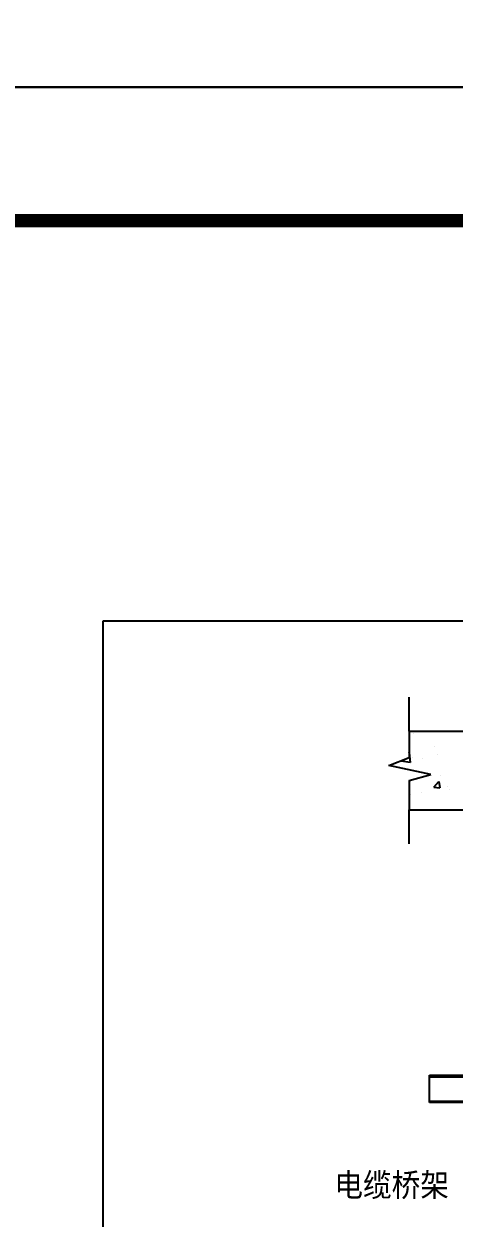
# Model space of a CAD drawing. Extents: x 921423 to 1291758, y 534425 to 1049953.
# Drawn here: x 1124498 to 1127721, y 863971 to 872927 of the extents above; entities that cross this region are included whole.
import ezdxf

# ---------------------------------------------------------------- set-up
doc = ezdxf.new("R2010")
doc.units = 0
doc.header["$LTSCALE"] = 1000
doc.header["$MEASUREMENT"] = 0
for name, color, linetype in [('02___PRT_ALL_AXES', 7, 'Continuous'), ('11122', 7, 'Continuous'), ('PUB_TITLE', 4, 'Continuous'), ('图框', 7, 'Continuous')]:
    doc.layers.add(name, color=color, linetype=linetype)
doc.styles.add('_TEL_DIM', font='SIMPLEX', dxfattribs={"width": 0.8, "height": 3.5, "bigfont": 'HZTXT'})

msp = doc.modelspace()

# ---------------------------------------------------------------- linework, layer by layer
at = {"color": 7, "linetype": 'Continuous'}
for p, q in [((1127538.2, 864837.3), (1127538.2, 865042.2)), ((1127538.2, 865042.2), (1130270.2, 865042.2)), ((1127538.2, 865030.8), (1130270.2, 865030.8)), ((1127538.2, 864848.6), (1130270.2, 864848.6)), ((1130270.2, 864837.3), (1127538.2, 864837.3))]:
    msp.add_line(p, q, dxfattribs=at)
at = {"color": 0}
for points in [[(1127384.3, 867623.6), (1127384.3, 867877.4)], [(1127384.3, 867623.6), (1127384.3, 867425.4)], [(1127232, 867366.5), (1127384.3, 867425.4)], [(1127548.2, 867297.9), (1127232, 867366.5)], [(1127384.3, 867254), (1127548.2, 867297.9)], [(1127384.3, 867254), (1127384.3, 867032)], [(1127384.3, 866778.2), (1127384.3, 867032)]]:
    msp.add_lwpolyline(points, dxfattribs=at)
at = {"layer": '02___PRT_ALL_AXES', "color": 0, "linetype": 'Continuous'}
for p, q in [((1127384.3, 867623.6), (1132390.7, 867623.6)), ((1127384.3, 867032), (1132390.7, 867032))]:
    msp.add_line(p, q, dxfattribs=at)
at = {"layer": '11122'}
msp.add_lwpolyline([(1125091.6, 868450.3), (1133990.7, 868450.3), (1133990.7, 857423.4), (1125091.6, 857423.4)], close=True, dxfattribs=at)
at = {"layer": 'PUB_TITLE'}
for points in [[(1096949.1, 872452.2), (1156349.1, 872452.2), (1156349.1, 914452.2), (1096949.1, 914452.2)], [(1096949.1, 830452.2), (1156349.1, 830452.2), (1156349.1, 872452.2), (1096949.1, 872452.2)]]:
    msp.add_lwpolyline(points, close=True, dxfattribs=at)
at = {"layer": 'PUB_TITLE', "const_width": 100}
msp.add_lwpolyline([(1099449.1, 831452.2), (1155349.1, 831452.2), (1155349.1, 871452.2), (1099449.1, 871452.2)], close=True, dxfattribs=at)
at = {"layer": '图框', "color": 0}
for p, q in [((1127417.1, 867608.8), (1127417.1, 867608.8)), ((1127384.3, 867461.5), (1127384.7, 867462)), ((1127395.6, 867388.7), (1127387.2, 867460.8)), ((1127407.4, 867423.7), (1127407.4, 867423.7)), ((1127577, 867506.9), (1127577, 867506.9)), ((1127597.3, 867448.7), (1127597.3, 867448.7)), ((1127325.6, 867400.4), (1127329.2, 867404.1)), ((1127325.6, 867400.4), (1127393.1, 867389.9)), ((1127482.7, 867414.5), (1127482.7, 867414.5)), ((1127569.3, 867202.6), (1127605.8, 867246.1)), ((1127617.1, 867197.6), (1127608.3, 867245.2)), ((1127620.6, 867288.8), (1127620.6, 867288.8)), ((1127473.5, 867161.9), (1127473.5, 867161.9)), ((1127569.3, 867202.6), (1127614.6, 867198.6)), ((1127671.1, 867206.1), (1127671.1, 867206.1)), ((1127685, 867187.4), (1127685, 867187.4)), ((1127397.7, 867149.5), (1127397.7, 867149.5))]:
    msp.add_line(p, q, dxfattribs=at)

# ---------------------------------------------------------------- texts
at = {"color": 4, "insert": (1126823.5, 864307.3), "char_height": 175, "width": 973.875, "attachment_point": 1, "style": '_TEL_DIM'}
msp.add_mtext('\\fￋￎￌﾣﾤ|b0|i0|c134|p2;\\W0.9000000000;\\T1.0000000000;\\o\\l电缆桥架', dxfattribs=at)

doc.saveas('drawing.dxf')
